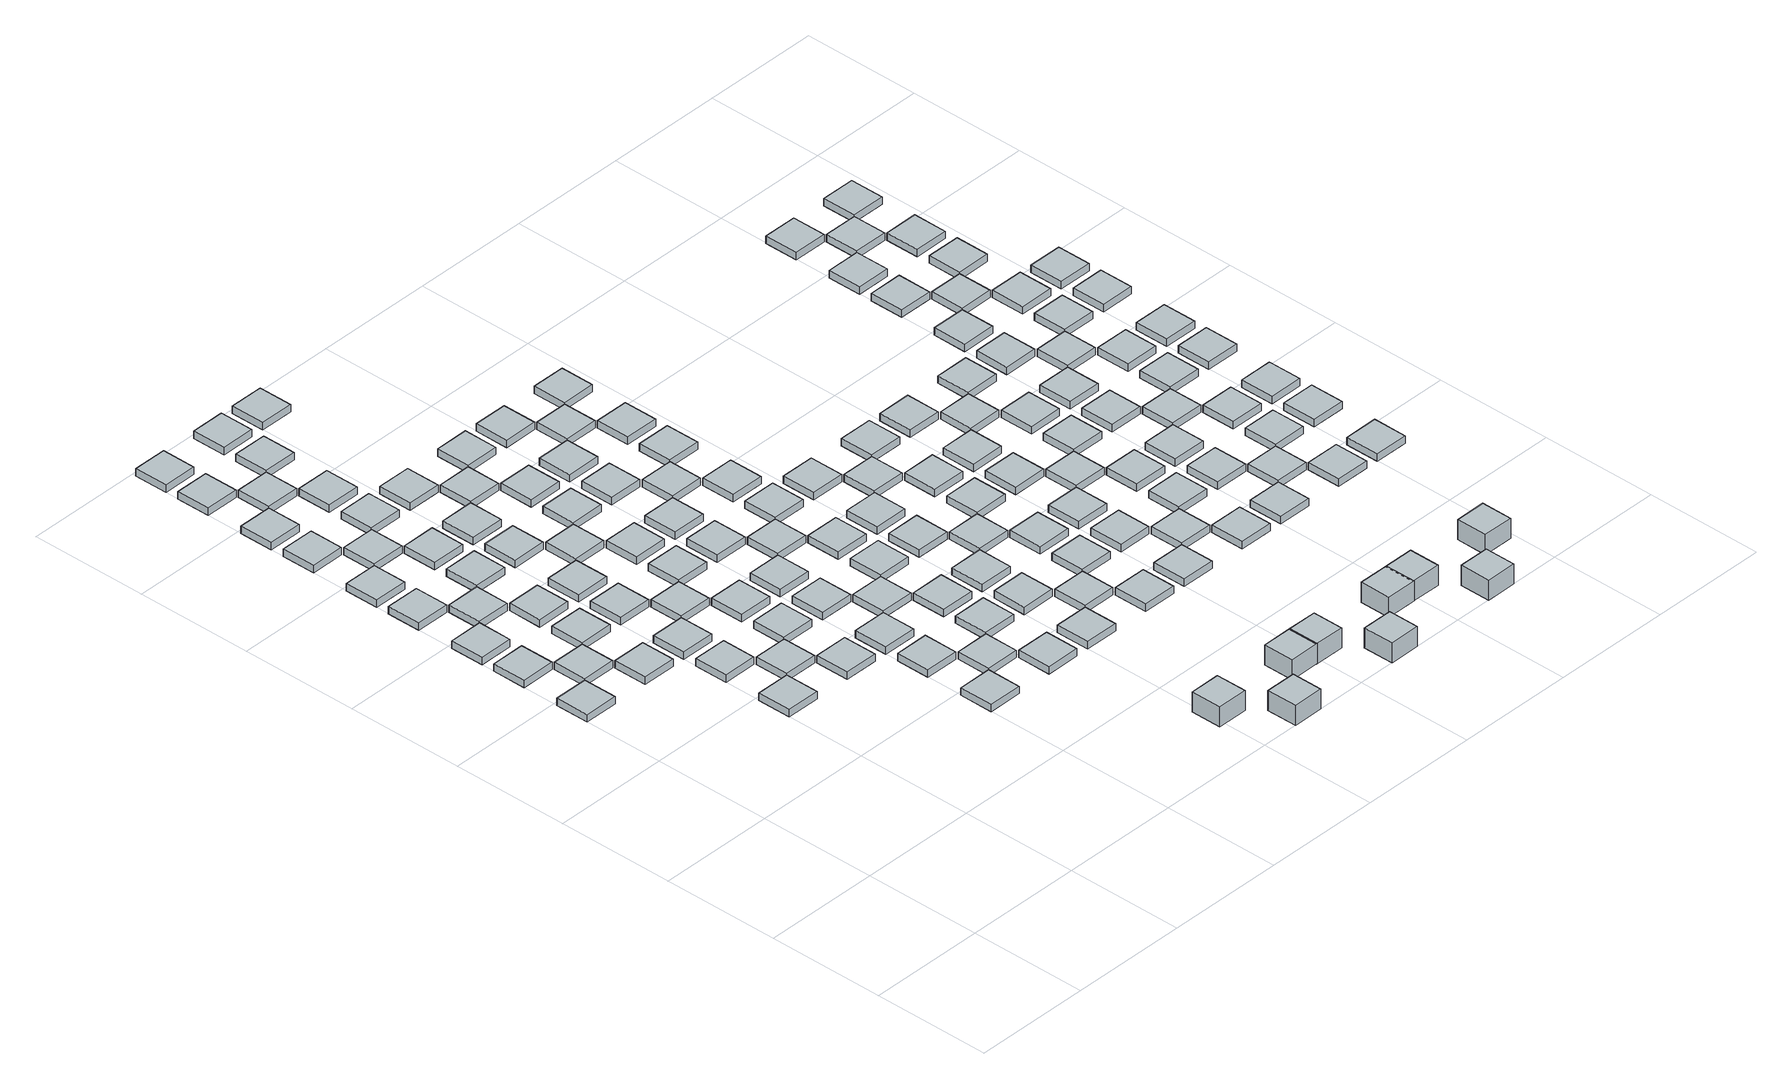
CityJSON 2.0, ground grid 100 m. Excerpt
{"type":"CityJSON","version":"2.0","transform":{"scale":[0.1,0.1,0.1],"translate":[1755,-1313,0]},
"CityObjects":{
"object1":{"type":"GenericCityObject","geometry":[{"type":"Solid","lod":"1","boundaries":[[[[0,1,2,3]],[[4,5,1,0]],[[5,6,2,1]],[[6,7,3,2]],[[7,4,0,3]],[[7,6,5,4]]]]}]},
"object2":{"type":"GenericCityObject","geometry":[{"type":"Solid","lod":"1","boundaries":[[[[8,9,10,11]],[[12,13,9,8]],[[13,14,10,9]],[[14,15,11,10]],[[15,12,8,11]],[[15,14,13,12]]]]}]},
"object3":{"type":"GenericCityObject","geometry":[{"type":"Solid","lod":"1","boundaries":[[[[16,17,18,19]],[[20,21,17,16]],[[21,22,18,17]],[[22,23,19,18]],[[23,20,16,19]],[[23,22,21,20]]]]}]},
"object4":{"type":"GenericCityObject","geometry":[{"type":"Solid","lod":"1","boundaries":[[[[24,25,26,27]],[[28,29,25,24]],[[29,30,26,25]],[[30,31,27,26]],[[31,28,24,27]],[[31,30,29,28]]]]}]},
"object5":{"type":"GenericCityObject","geometry":[{"type":"Solid","lod":"1","boundaries":[[[[32,33,34,35]],[[36,37,33,32]],[[37,38,34,33]],[[38,39,35,34]],[[39,36,32,35]],[[39,38,37,36]]]]}]},
"object6":{"type":"GenericCityObject","geometry":[{"type":"Solid","lod":"1","boundaries":[[[[40,41,42,43]],[[44,45,41,40]],[[45,46,42,41]],[[46,47,43,42]],[[47,44,40,43]],[[47,46,45,44]]]]}]},
"object7":{"type":"GenericCityObject","geometry":[{"type":"Solid","lod":"1","boundaries":[[[[48,49,50,51]],[[52,53,49,48]],[[53,54,50,49]],[[54,55,51,50]],[[55,52,48,51]],[[55,54,53,52]]]]}]},
"object8":{"type":"GenericCityObject","geometry":[{"type":"Solid","lod":"1","boundaries":[[[[56,57,58,59]],[[60,61,57,56]],[[61,62,58,57]],[[62,63,59,58]],[[63,60,56,59]],[[63,62,61,60]]]]}]},
"object9":{"type":"GenericCityObject","geometry":[{"type":"Solid","lod":"1","boundaries":[[[[64,65,66,67]],[[68,69,65,64]],[[69,70,66,65]],[[70,71,67,66]],[[71,68,64,67]],[[71,70,69,68]]]]}]},
"object10":{"type":"GenericCityObject","geometry":[{"type":"Solid","lod":"1","boundaries":[[[[72,73,74,75]],[[76,77,73,72]],[[77,78,74,73]],[[78,79,75,74]],[[79,76,72,75]],[[79,78,77,76]]]]}]},
"object11":{"type":"GenericCityObject","geometry":[{"type":"Solid","lod":"1","boundaries":[[[[80,81,82,83]],[[84,85,81,80]],[[85,86,82,81]],[[86,87,83,82]],[[87,84,80,83]],[[87,86,85,84]]]]}]},
"object12":{"type":"GenericCityObject","geometry":[{"type":"Solid","lod":"1","boundaries":[[[[88,89,90,91]],[[92,93,89,88]],[[93,94,90,89]],[[94,95,91,90]],[[95,92,88,91]],[[95,94,93,92]]]]}]},
"object13":{"type":"GenericCityObject","geometry":[{"type":"Solid","lod":"1","boundaries":[[[[96,97,98,99]],[[100,101,97,96]],[[101,102,98,97]],[[102,103,99,98]],[[103,100,96,99]],[[103,102,101,100]]]]}]},
"object14":{"type":"GenericCityObject","geometry":[{"type":"Solid","lod":"1","boundaries":[[[[104,105,106,107]],[[108,109,105,104]],[[109,110,106,105]],[[110,111,107,106]],[[111,108,104,107]],[[111,110,109,108]]]]}]},
"object15":{"type":"GenericCityObject","geometry":[{"type":"Solid","lod":"1","boundaries":[[[[112,113,114,115]],[[116,117,113,112]],[[117,118,114,113]],[[118,119,115,114]],[[119,116,112,115]],[[119,118,117,116]]]]}]},
"object16":{"type":"GenericCityObject","geometry":[{"type":"Solid","lod":"1","boundaries":[[[[120,121,122,123]],[[124,125,121,120]],[[125,126,122,121]],[[126,127,123,122]],[[127,124,120,123]],[[127,126,125,124]]]]}]},
"object17":{"type":"GenericCityObject","geometry":[{"type":"Solid","lod":"1","boundaries":[[[[128,129,130,131]],[[132,133,129,128]],[[133,134,130,129]],[[134,135,131,130]],[[135,132,128,131]],[[135,134,133,132]]]]}]},
"object18":{"type":"GenericCityObject","geometry":[{"type":"Solid","lod":"1","boundaries":[[[[136,137,138,139]],[[140,141,137,136]],[[141,142,138,137]],[[142,143,139,138]],[[143,140,136,139]],[[143,142,141,140]]]]}]},
"object19":{"type":"GenericCityObject","geometry":[{"type":"Solid","lod":"1","boundaries":[[[[144,145,146,147]],[[148,149,145,144]],[[149,150,146,145]],[[150,151,147,146]],[[151,148,144,147]],[[151,150,149,148]]]]}]},
"object20":{"type":"GenericCityObject","geometry":[{"type":"Solid","lod":"1","boundaries":[[[[152,153,154,155]],[[156,157,153,152]],[[157,158,154,153]],[[158,159,155,154]],[[159,156,152,155]],[[159,158,157,156]]]]}]},
"object21":{"type":"GenericCityObject","geometry":[{"type":"Solid","lod":"1","boundaries":[[[[160,161,162,163]],[[164,165,161,160]],[[165,166,162,161]],[[166,167,163,162]],[[167,164,160,163]],[[167,166,165,164]]]]}]},
"object22":{"type":"GenericCityObject","geometry":[{"type":"Solid","lod":"1","boundaries":[[[[168,169,170,171]],[[172,173,169,168]],[[173,174,170,169]],[[174,175,171,170]],[[175,172,168,171]],[[175,174,173,172]]]]}]},
"object23":{"type":"GenericCityObject","geometry":[{"type":"Solid","lod":"1","boundaries":[[[[176,177,178,179]],[[180,181,177,176]],[[181,182,178,177]],[[182,183,179,178]],[[183,180,176,179]],[[183,182,181,180]]]]}]},
"object24":{"type":"GenericCityObject","geometry":[{"type":"Solid","lod":"1","boundaries":[[[[184,185,186,187]],[[188,189,185,184]],[[189,190,186,185]],[[190,191,187,186]],[[191,188,184,187]],[[191,190,189,188]]]]}]},
"object25":{"type":"GenericCityObject","geometry":[{"type":"Solid","lod":"1","boundaries":[[[[192,193,194,195]],[[196,197,193,192]],[[197,198,194,193]],[[198,199,195,194]],[[199,196,192,195]],[[199,198,197,196]]]]}]},
"object26":{"type":"GenericCityObject","geometry":[{"type":"Solid","lod":"1","boundaries":[[[[200,201,202,203]],[[204,205,201,200]],[[205,206,202,201]],[[206,207,203,202]],[[207,204,200,203]],[[207,206,205,204]]]]}]},
"object27":{"type":"GenericCityObject","geometry":[{"type":"Solid","lod":"1","boundaries":[[[[208,209,210,211]],[[212,213,209,208]],[[213,214,210,209]],[[214,215,211,210]],[[215,212,208,211]],[[215,214,213,212]]]]}]},
"object28":{"type":"GenericCityObject","geometry":[{"type":"Solid","lod":"1","boundaries":[[[[216,217,218,219]],[[220,221,217,216]],[[221,222,218,217]],[[222,223,219,218]],[[223,220,216,219]],[[223,222,221,220]]]]}]},
"object29":{"type":"GenericCityObject","geometry":[{"type":"Solid","lod":"1","boundaries":[[[[224,225,226,227]],[[228,229,225,224]],[[229,230,226,225]],[[230,231,227,226]],[[231,228,224,227]],[[231,230,229,228]]]]}]},
"object30":{"type":"GenericCityObject","geometry":[{"type":"Solid","lod":"1","boundaries":[[[[232,233,234,235]],[[236,237,233,232]],[[237,238,234,233]],[[238,239,235,234]],[[239,236,232,235]],[[239,238,237,236]]]]}]},
"object31":{"type":"GenericCityObject","geometry":[{"type":"Solid","lod":"1","boundaries":[[[[240,241,242,243]],[[244,245,241,240]],[[245,246,242,241]],[[246,247,243,242]],[[247,244,240,243]],[[247,246,245,244]]]]}]},
"object32":{"type":"GenericCityObject","geometry":[{"type":"Solid","lod":"1","boundaries":[[[[248,249,250,251]],[[252,253,249,248]],[[253,254,250,249]],[[254,255,251,250]],[[255,252,248,251]],[[255,254,253,252]]]]}]},
"object33":{"type":"GenericCityObject","geometry":[{"type":"Solid","lod":"1","boundaries":[[[[256,257,258,259]],[[260,261,257,256]],[[261,262,258,257]],[[262,263,259,258]],[[263,260,256,259]],[[263,262,261,260]]]]}]},
"object34":{"type":"GenericCityObject","geometry":[{"type":"Solid","lod":"1","boundaries":[[[[264,265,266,267]],[[268,269,265,264]],[[269,270,266,265]],[[270,271,267,266]],[[271,268,264,267]],[[271,270,269,268]]]]}]},
"object35":{"type":"GenericCityObject","geometry":[{"type":"Solid","lod":"1","boundaries":[[[[272,273,274,275]],[[276,277,273,272]],[[277,278,274,273]],[[278,279,275,274]],[[279,276,272,275]],[[279,278,277,276]]]]}]},
"object36":{"type":"GenericCityObject","geometry":[{"type":"Solid","lod":"1","boundaries":[[[[280,281,282,283]],[[284,285,281,280]],[[285,286,282,281]],[[286,287,283,282]],[[287,284,280,283]],[[287,286,285,284]]]]}]},
"object37":{"type":"GenericCityObject","geometry":[{"type":"Solid","lod":"1","boundaries":[[[[288,289,290,291]],[[292,293,289,288]],[[293,294,290,289]],[[294,295,291,290]],[[295,292,288,291]],[[295,294,293,292]]]]}]},
"object38":{"type":"GenericCityObject","geometry":[{"type":"Solid","lod":"1","boundaries":[[[[296,297,298,299]],[[300,301,297,296]],[[301,302,298,297]],[[302,303,299,298]],[[303,300,296,299]],[[303,302,301,300]]]]}]},
"object39":{"type":"GenericCityObject","geometry":[{"type":"Solid","lod":"1","boundaries":[[[[304,305,306,307]],[[308,309,305,304]],[[309,310,306,305]],[[310,311,307,306]],[[311,308,304,307]],[[311,310,309,308]]]]}]},
"object40":{"type":"GenericCityObject","geometry":[{"type":"Solid","lod":"1","boundaries":[[[[312,313,314,315]],[[316,317,313,312]],[[317,318,314,313]],[[318,319,315,314]],[[319,316,312,315]],[[319,318,317,316]]]]}]},
"object41":{"type":"GenericCityObject","geometry":[{"type":"Solid","lod":"1","boundaries":[[[[320,321,322,323]],[[324,325,321,320]],[[325,326,322,321]],[[326,327,323,322]],[[327,324,320,323]],[[327,326,325,324]]]]}]},
"object42":{"type":"GenericCityObject","geometry":[{"type":"Solid","lod":"1","boundaries":[[[[328,329,330,331]],[[332,333,329,328]],[[333,334,330,329]],[[334,335,331,330]],[[335,332,328,331]],[[335,334,333,332]]]]}]},
"object43":{"type":"GenericCityObject","geometry":[{"type":"Solid","lod":"1","boundaries":[[[[336,337,338,339]],[[340,341,337,336]],[[341,342,338,337]],[[342,343,339,338]],[[343,340,336,339]],[[343,342,341,340]]]]}]},
"object44":{"type":"GenericCityObject","geometry":[{"type":"Solid","lod":"1","boundaries":[[[[344,345,346,347]],[[348,349,345,344]],[[349,350,346,345]],[[350,351,347,346]],[[351,348,344,347]],[[351,350,349,348]]]]}]},
"object45":{"type":"GenericCityObject","geometry":[{"type":"Solid","lod":"1","boundaries":[[[[352,353,354,355]],[[356,357,353,352]],[[357,358,354,353]],[[358,359,355,354]],[[359,356,352,355]],[[359,358,357,356]]]]}]},
"object46":{"type":"GenericCityObject","geometry":[{"type":"Solid","lod":"1","boundaries":[[[[360,361,362,363]],[[364,365,361,360]],[[365,366,362,361]],[[366,367,363,362]],[[367,364,360,363]],[[367,366,365,364]]]]}]},
"object47":{"type":"GenericCityObject","geometry":[{"type":"Solid","lod":"1","boundaries":[[[[368,369,370,371]],[[372,373,369,368]],[[373,374,370,369]],[[374,375,371,370]],[[375,372,368,371]],[[375,374,373,372]]]]}]},
"object48":{"type":"GenericCityObject","geometry":[{"type":"Solid","lod":"1","boundaries":[[[[376,377,378,379]],[[380,381,377,376]],[[381,382,378,377]],[[382,383,379,378]],[[383,380,376,379]],[[383,382,381,380]]]]}]},
"object49":{"type":"GenericCityObject","geometry":[{"type":"Solid","lod":"1","boundaries":[[[[384,385,386,387]],[[388,389,385,384]],[[389,390,386,385]],[[390,391,387,386]],[[391,388,384,387]],[[391,390,389,388]]]]}]},
"object50":{"type":"GenericCityObject","geometry":[{"type":"Solid","lod":"1","boundaries":[[[[392,393,394,395]],[[396,397,393,392]],[[397,398,394,393]],[[398,399,395,394]],[[399,396,392,395]],[[399,398,397,396]]]]}]},
"object51":{"type":"GenericCityObject","geometry":[{"type":"Solid","lod":"1","boundaries":[[[[400,401,402,403]],[[404,405,401,400]],[[405,406,402,401]],[[406,407,403,402]],[[407,404,400,403]],[[407,406,405,404]]]]}]},
"object52":{"type":"GenericCityObject","geometry":[{"type":"Solid","lod":"1","boundaries":[[[[408,409,410,411]],[[412,413,409,408]],[[413,414,410,409]],[[414,415,411,410]],[[415,412,408,411]],[[415,414,413,412]]]]}]},
"object53":{"type":"GenericCityObject","geometry":[{"type":"Solid","lod":"1","boundaries":[[[[416,417,418,419]],[[420,421,417,416]],[[421,422,418,417]],[[422,423,419,418]],[[423,420,416,419]],[[423,422,421,420]]]]}]},
"object54":{"type":"GenericCityObject","geometry":[{"type":"Solid","lod":"1","boundaries":[[[[424,425,426,427]],[[428,429,425,424]],[[429,430,426,425]],[[430,431,427,426]],[[431,428,424,427]],[[431,430,429,428]]]]}]},
"object55":{"type":"GenericCityObject","geometry":[{"type":"Solid","lod":"1","boundaries":[[[[432,433,434,435]],[[436,437,433,432]],[[437,438,434,433]],[[438,439,435,434]],[[439,436,432,435]],[[439,438,437,436]]]]}]},
"object56":{"type":"GenericCityObject","geometry":[{"type":"Solid","lod":"1","boundaries":[[[[440,441,442,443]],[[444,445,441,440]],[[445,446,442,441]],[[446,447,443,442]],[[447,444,440,443]],[[447,446,445,444]]]]}]},
"object57":{"type":"GenericCityObject","geometry":[{"type":"Solid","lod":"1","boundaries":[[[[448,449,450,451]],[[452,453,449,448]],[[453,454,450,449]],[[454,455,451,450]],[[455,452,448,451]],[[455,454,453,452]]]]}]},
"object58":{"type":"GenericCityObject","geometry":[{"type":"Solid","lod":"1","boundaries":[[[[456,457,458,459]],[[460,461,457,456]],[[461,462,458,457]],[[462,463,459,458]],[[463,460,456,459]],[[463,462,461,460]]]]}]},
"object59":{"type":"GenericCityObject","geometry":[{"type":"Solid","lod":"1","boundaries":[[[[464,465,466,467]],[[468,469,465,464]],[[469,470,466,465]],[[470,471,467,466]],[[471,468,464,467]],[[471,470,469,468]]]]}]},
"object60":{"type":"GenericCityObject","geometry":[{"type":"Solid","lod":"1","boundaries":[[[[472,473,474,475]],[[476,477,473,472]],[[477,478,474,473]],[[478,479,475,474]],[[479,476,472,475]],[[479,478,477,476]]]]}]},
"object61":{"type":"GenericCityObject","geometry":[{"type":"Solid","lod":"1","boundaries":[[[[480,481,482,483]],[[484,485,481,480]],[[485,486,482,481]],[[486,487,483,482]],[[487,484,480,483]],[[487,486,485,484]]]]}]},
"object62":{"type":"GenericCityObject","geometry":[{"type":"Solid","lod":"1","boundaries":[[[[488,489,490,491]],[[492,493,489,488]],[[493,494,490,489]],[[494,495,491,490]],[[495,492,488,491]],[[495,494,493,492]]]]}]},
"object63":{"type":"GenericCityObject","geometry":[{"type":"Solid","lod":"1","boundaries":[[[[496,497,498,499]],[[500,501,497,496]],[[501,502,498,497]],[[502,503,499,498]],[[503,500,496,499]],[[503,502,501,500]]]]}]},
"object64":{"type":"GenericCityObject","geometry":[{"type":"Solid","lod":"1","boundaries":[[[[504,505,506,507]],[[508,509,505,504]],[[509,510,506,505]],[[510,511,507,506]],[[511,508,504,507]],[[511,510,509,508]]]]}]},
"object65":{"type":"GenericCityObject","geometry":[{"type":"Solid","lod":"1","boundaries":[[[[512,513,514,515]],[[516,517,513,512]],[[517,518,514,513]],[[518,519,515,514]],[[519,516,512,515]],[[519,518,517,516]]]]}]},
"object66":{"type":"GenericCityObject","geometry":[{"type":"Solid","lod":"1","boundaries":[[[[520,521,522,523]],[[524,525,521,520]],[[525,526,522,521]],[[526,527,523,522]],[[527,524,520,523]],[[527,526,525,524]]]]}]},
"object67":{"type":"GenericCityObject","geometry":[{"type":"Solid","lod":"1","boundaries":[[[[528,529,530,531]],[[532,533,529,528]],[[533,534,530,529]],[[534,535,531,530]],[[535,532,528,531]],[[535,534,533,532]]]]}]},
"object68":{"type":"GenericCityObject","geometry":[{"type":"Solid","lod":"1","boundaries":[[[[536,537,538,539]],[[540,541,537,536]],[[541,542,538,537]],[[542,543,539,538]],[[543,540,536,539]],[[543,542,541,540]]]]}]},
"object69":{"type":"GenericCityObject","geometry":[{"type":"Solid","lod":"1","boundaries":[[[[544,545,546,547]],[[548,549,545,544]],[[549,550,546,545]],[[550,551,547,546]],[[551,548,544,547]],[[551,550,549,548]]]]}]},
"object70":{"type":"GenericCityObject","geometry":[{"type":"Solid","lod":"1","boundaries":[[[[552,553,554,555]],[[556,557,553,552]],[[557,558,554,553]],[[558,559,555,554]],[[559,556,552,555]],[[559,558,557,556]]]]}]},
"object71":{"type":"GenericCityObject","geometry":[{"type":"Solid","lod":"1","boundaries":[[[[560,561,562,563]],[[564,565,561,560]],[[565,566,562,561]],[[566,567,563,562]],[[567,564,560,563]],[[567,566,565,564]]]]}]},
"object72":{"type":"GenericCityObject","geometry":[{"type":"Solid","lod":"1","boundaries":[[[[568,569,570,571]],[[572,573,569,568]],[[573,574,570,569]],[[574,575,571,570]],[[575,572,568,571]],[[575,574,573,572]]]]}]},
"object73":{"type":"GenericCityObject","geometry":[{"type":"Solid","lod":"1","boundaries":[[[[576,577,578,579]],[[580,581,577,576]],[[581,582,578,577]],[[582,583,579,578]],[[583,580,576,579]],[[583,582,581,580]]]]}]},
"object74":{"type":"GenericCityObject","geometry":[{"type":"Solid","lod":"1","boundaries":[[[[584,585,586,587]],[[588,589,585,584]],[[589,590,586,585]],[[590,591,587,586]],[[591,588,584,587]],[[591,590,589,588]]]]}]},
"object75":{"type":"GenericCityObject","geometry":[{"type":"Solid","lod":"1","boundaries":[[[[592,593,594,595]],[[596,597,593,592]],[[597,598,594,593]],[[598,599,595,594]],[[599,596,592,595]],[[599,598,597,596]]]]}]},
"object76":{"type":"GenericCityObject","geometry":[{"type":"Solid","lod":"1","boundaries":[[[[600,601,602,603]],[[604,605,601,600]],[[605,606,602,601]],[[606,607,603,602]],[[607,604,600,603]],[[607,606,605,604]]]]}]},
"object77":{"type":"GenericCityObject","geometry":[{"type":"Solid","lod":"1","boundaries":[[[[608,609,610,611]],[[612,613,609,608]],[[613,614,610,609]],[[614,615,611,610]],[[615,612,608,611]],[[615,614,613,612]]]]}]},
"object78":{"type":"GenericCityObject","geometry":[{"type":"Solid","lod":"1","boundaries":[[[[616,617,618,619]],[[620,621,617,616]],[[621,622,618,617]],[[622,623,619,618]],[[623,620,616,619]],[[623,622,621,620]]]]}]},
"object79":{"type":"GenericCityObject","geometry":[{"type":"Solid","lod":"1","boundaries":[[[[624,625,626,627]],[[628,629,625,624]],[[629,630,626,625]],[[630,631,627,626]],[[631,628,624,627]],[[631,630,629,628]]]]}]},
"object80":{"type":"GenericCityObject","geometry":[{"type":"Solid","lod":"1","boundaries":[[[[632,633,634,635]],[[636,637,633,632]],[[637,638,634,633]],[[638,639,635,634]],[[639,636,632,635]],[[639,638,637,636]]]]}]},
"object81":{"type":"GenericCityObject","geometry":[{"type":"Solid","lod":"1","boundaries":[[[[640,641,642,643]],[[644,645,641,640]],[[645,646,642,641]],[[646,647,643,642]],[[647,644,640,643]],[[647,646,645,644]]]]}]},
"object82":{"type":"GenericCityObject","geometry":[{"type":"Solid","lod":"1","boundaries":[[[[648,649,650,651]],[[652,653,649,648]],[[653,654,650,649]],[[654,655,651,650]],[[655,652,648,651]],[[655,654,653,652]]]]}]},
"object83":{"type":"GenericCityObject","geometry":[{"type":"Solid","lod":"1","boundaries":[[[[656,657,658,659]],[[660,661,657,656]],[[661,662,658,657]],[[662,663,659,658]],[[663,660,656,659]],[[663,662,661,660]]]]}]},
"object84":{"type":"GenericCityObject","geometry":[{"type":"Solid","lod":"1","boundaries":[[[[664,665,666,667]],[[668,669,665,664]],[[669,670,666,665]],[[670,671,667,666]],[[671,668,664,667]],[[671,670,669,668]]]]}]},
"object85":{"type":"GenericCityObject","geometry":[{"type":"Solid","lod":"1","boundaries":[[[[672,673,674,675]],[[676,677,673,672]],[[677,678,674,673]],[[678,679,675,674]],[[679,676,672,675]],[[679,678,677,676]]]]}]},
"object86":{"type":"GenericCityObject","geometry":[{"type":"Solid","lod":"1","boundaries":[[[[680,681,682,683]],[[684,685,681,680]],[[685,686,682,681]],[[686,687,683,682]],[[687,684,680,683]],[[687,686,685,684]]]]}]},
"object87":{"type":"GenericCityObject","geometry":[{"type":"Solid","lod":"1","boundaries":[[[[688,689,690,691]],[[692,693,689,688]],[[693,694,690,689]],[[694,695,691,690]],[[695,692,688,691]],[[695,694,693,692]]]]}]},
"object88":{"type":"GenericCityObject","geometry":[{"type":"Solid","lod":"1","boundaries":[[[[696,697,698,699]],[[700,701,697,696]],[[701,702,698,697]],[[702,703,699,698]],[[703,700,696,699]],[[703,702,701,700]]]]}]},
"object89":{"type":"GenericCityObject","geometry":[{"type":"Solid","lod":"1","boundaries":[[[[704,705,706,707]],[[708,709,705,704]],[[709,710,706,705]],[[710,711,707,706]],[[711,708,704,707]],[[711,710,709,708]]]]}]},
"object90":{"type":"GenericCityObject","geometry":[{"type":"Solid","lod":"1","boundaries":[[[[712,713,714,715]],[[716,717,713,712]],[[717,718,714,713]],[[718,719,715,714]],[[719,716,712,715]],[[719,718,717,716]]]]}]},
"object91":{"type":"GenericCityObject","geometry":[{"type":"Solid","lod":"1","boundaries":[[[[720,721,722,723]],[[724,725,721,720]],[[725,726,722,721]],[[726,727,723,722]],[[727,724,720,723]],[[727,726,725,724]]]]}]},
"object92":{"type":"GenericCityObject","geometry":[{"type":"Solid","lod":"1","boundaries":[[[[728,729,730,731]],[[732,733,729,728]],[[733,734,730,729]],[[734,735,731,730]],[[735,732,728,731]],[[735,734,733,732]]]]}]},
"object93":{"type":"GenericCityObject","geometry":[{"type":"Solid","lod":"1","boundaries":[[[[736,737,738,739]],[[740,741,737,736]],[[741,742,738,737]],[[742,743,739,738]],[[743,740,736,739]],[[743,742,741,740]]]]}]},
"object94":{"type":"GenericCityObject","geometry":[{"type":"Solid","lod":"1","boundaries":[[[[744,745,746,747]],[[748,749,745,744]],[[749,750,746,745]],[[750,751,747,746]],[[751,748,744,747]],[[751,750,749,748]]]]}]},
"object95":{"type":"GenericCityObject","geometry":[{"type":"Solid","lod":"1","boundaries":[[[[752,753,754,755]],[[756,757,753,752]],[[757,758,754,753]],[[758,759,755,754]],[[759,756,752,755]],[[759,758,757,756]]]]}]},
"object96":{"type":"GenericCityObject","geometry":[{"type":"Solid","lod":"1","boundaries":[[[[760,761,762,763]],[[764,765,761,760]],[[765,766,762,761]],[[766,767,763,762]],[[767,764,760,763]],[[767,766,765,764]]]]}]},
"object97":{"type":"GenericCityObject","geometry":[{"type":"Solid","lod":"1","boundaries":[[[[768,769,770,771]],[[772,773,769,768]],[[773,774,770,769]],[[774,775,771,770]],[[775,772,768,771]],[[775,774,773,772]]]]}]},
"object98":{"type":"GenericCityObject","geometry":[{"type":"Solid","lod":"1","boundaries":[[[[776,777,778,779]],[[780,781,777,776]],[[781,782,778,777]],[[782,783,779,778]],[[783,780,776,779]],[[783,782,781,780]]]]}]},
"object99":{"type":"GenericCityObject","geometry":[{"type":"Solid","lod":"1","boundaries":[[[[784,785,786,787]],[[788,789,785,784]],[[789,790,786,785]],[[790,791,787,786]],[[791,788,784,787]],[[791,790,789,788]]]]}]},
"object100":{"type":"GenericCityObject","geometry":[{"type":"Solid","lod":"1","boundaries":[[[[792,793,794,795]],[[796,797,793,792]],[[797,798,794,793]],[[798,799,795,794]],[[799,796,792,795]],[[799,798,797,796]]]]}]},
"object101":{"type":"GenericCityObject","geometry":[{"type":"Solid","lod":"1","boundaries":[[[[800,801,802,803]],[[804,805,801,800]],[[805,806,802,801]],[[806,807,803,802]],[[807,804,800,803]],[[807,806,805,804]]]]}]},
"object102":{"type":"GenericCityObject","geometry":[{"type":"Solid","lod":"1","boundaries":[[[[808,809,810,811]],[[812,813,809,808]],[[813,814,810,809]],[[814,815,811,810]],[[815,812,808,811]],[[815,814,813,812]]]]}]},
"object103":{"type":"GenericCityObject","geometry":[{"type":"Solid","lod":"1","boundaries":[[[[816,817,818,819]],[[820,821,817,816]],[[821,822,818,817]],[[822,823,819,818]],[[823,820,816,819]],[[823,822,821,820]]]]}]},
"object104":{"type":"GenericCityObject","geometry":[{"type":"Solid","lod":"1","boundaries":[[[[824,825,826,827]],[[828,829,825,824]],[[829,830,826,825]],[[830,831,827,826]],[[831,828,824,827]],[[831,830,829,828]]]]}]},
"object105":{"type":"GenericCityObject","geometry":[{"type":"Solid","lod":"1","boundaries":[[[[832,833,834,835]],[[836,837,833,832]],[[837,838,834,833]],[[838,839,835,834]],[[839,836,832,835]],[[839,838,837,836]]]]}]},
"object106":{"type":"GenericCityObject","geometry":[{"type":"Solid","lod":"1","boundaries":[[[[840,841,842,843]],[[844,845,841,840]],[[845,846,842,841]],[[846,847,843,842]],[[847,844,840,843]],[[847,846,845,844]]]]}]},
"object107":{"type":"GenericCityObject","geometry":[{"type":"Solid","lod":"1","boundaries":[[[[848,849,850,851]],[[852,853,849,848]],[[853,854,850,849]],[[854,855,851,850]],[[855,852,848,851]],[[855,854,853,852]]]]}]},
"object108":{"type":"GenericCityObject","geometry":[{"type":"Solid","lod":"1","boundaries":[[[[856,857,858,859]],[[860,861,857,856]],[[861,862,858,857]],[[862,863,859,858]],[[863,860,856,859]],[[863,862,861,860]]]]}]},
"object109":{"type":"GenericCityObject","geometry":[{"type":"Solid","lod":"1","boundaries":[[[[864,865,866,867]],[[868,869,865,864]],[[869,870,866,865]],[[870,871,867,866]],[[871,868,864,867]],[[871,870,869,868]]]]}]},
"object110":{"type":"GenericCityObject","geometry":[{"type":"Solid","lod":"1","boundaries":[[[[872,873,874,875]],[[876,877,873,872]],[[877,878,874,873]],[[878,879,875,874]],[[879,876,872,875]],[[879,878,877,876]]]]}]},
"object111":{"type":"GenericCityObject","geometry":[{"type":"Solid","lod":"1","boundaries":[[[[880,881,882,883]],[[884,885,881,880]],[[885,886,882,881]],[[886,887,883,882]],[[887,884,880,883]],[[887,886,885,884]]]]}]},
"object112":{"type":"GenericCityObject","geometry":[{"type":"Solid","lod":"1","boundaries":[[[[888,889,890,891]],[[892,893,889,888]],[[893,894,890,889]],[[894,895,891,890]],[[895,892,888,891]],[[895,894,893,892]]]]}]},
"object113":{"type":"GenericCityObject","geometry":[{"type":"Solid","lod":"1","boundaries":[[[[896,897,898,899]],[[900,901,897,896]],[[901,902,898,897]],[[902,903,899,898]],[[903,900,896,899]],[[903,902,901,900]]]]}]},
"object114":{"type":"GenericCityObject","geometry":[{"type":"Solid","lod":"1","boundaries":[[[[904,905,906,907]],[[908,909,905,904]],[[909,910,906,905]],[[910,911,907,906]],[[911,908,904,907]],[[911,910,909,908]]]]}]},
"object115":{"type":"GenericCityObject","geometry":[{"type":"Solid","lod":"1","boundaries":[[[[912,913,914,915]],[[916,917,913,912]],[[917,918,914,913]],[[918,919,915,914]],[[919,916,912,915]],[[919,918,917,916]]]]}]},
"object116":{"type":"GenericCityObject","geometry":[{"type":"Solid","lod":"1","boundaries":[[[[920,921,922,923]],[[924,925,921,920]],[[925,926,922,921]],[[926,927,923,922]],[[927,924,920,923]],[[927,926,925,924]]]]}]},
"object117":{"type":"GenericCityObject","geometry":[{"type":"Solid","lod":"1","boundaries":[[[[928,929,930,931]],[[932,933,929,928]],[[933,934,930,929]],[[934,935,931,930]],[[935,932,928,931]],[[935,934,933,932]]]]}]},
"object118":{"type":"GenericCityObject","geometry":[{"type":"Solid","lod":"1","boundaries":[[[[936,937,938,939]],[[940,941,937,936]],[[941,942,938,937]],[[942,943,939,938]],[[943,940,936,939]],[[943,942,941,940]]]]}]},
"object119":{"type":"GenericCityObject","geometry":[{"type":"Solid","lod":"1","boundaries":[[[[944,945,946,947]],[[948,949,945,944]],[[949,950,946,945]],[[950,951,947,946]],[[951,948,944,947]],[[951,950,949,948]]]]}]},
"object120":{"type":"GenericCityObject","geometry":[{"type":"Solid","lod":"1","boundaries":[[[[952,953,954,955]],[[956,957,953,952]],[[957,958,954,953]],[[958,959,955,954]],[[959,956,952,955]],[[959,958,957,956]]]]}]},
"object121":{"type":"GenericCityObject","geometry":[{"type":"Solid","lod":"1","boundaries":[[[[960,961,962,963]],[[964,965,961,960]],[[965,966,962,961]],[[966,967,963,962]],[[967,964,960,963]],[[967,966,965,964]]]]}]},
"object122":{"type":"GenericCityObject","geometry":[{"type":"Solid","lod":"1","boundaries":[[[[968,969,970,971]],[[972,973,969,968]],[[973,974,970,969]],[[974,975,971,970]],[[975,972,968,971]],[[975,974,973,972]]]]}]},
"object123":{"type":"GenericCityObject","geometry":[{"type":"Solid","lod":"1","boundaries":[[[[976,977,978,979]],[[980,981,977,976]],[[981,982,978,977]],[[982,983,979,978]],[[983,980,976,979]],[[983,982,981,980]]]]}]},
"object124":{"type":"GenericCityObject","geometry":[{"type":"Solid","lod":"1","boundaries":[[[[984,985,986,987]],[[988,989,985,984]],[[989,990,986,985]],[[990,991,987,986]],[[991,988,984,987]],[[991,990,989,988]]]]}]},
"object125":{"type":"GenericCityObject","geometry":[{"type":"Solid","lod":"1","boundaries":[[[[992,993,994,995]],[[996,997,993,992]],[[997,998,994,993]],[[998,999,995,994]],[[999,996,992,995]],[[999,998,997,996]]]]}]},
"object126":{"type":"GenericCityObject","geometry":[{"type":"Solid","lod":"1","boundaries":[[[[1000,1001,1002,1003]],[[1004,1005,1001,1000]],[[1005,1006,1002,1001]],[[1006,1007,1003,1002]],[[1007,1004,1000,1003]],[[1007,1006,1005,1004]]]]}]},
"object127":{"type":"GenericCityObject","geometry":[{"type":"Solid","lod":"1","boundaries":[[[[1008,1009,1010,1011]],[[1012,1013,1009,1008]],[[1013,1014,1010,1009]],[[1014,1015,1011,1010]],[[1015,1012,1008,1011]],[[1015,1014,1013,1012]]]]}]},
"object128":{"type":"GenericCityObject","geometry":[{"type":"Solid","lod":"1","boundaries":[[[[1016,1017,1018,1019]],[[1020,1021,1017,1016]],[[1021,1022,1018,1017]],[[1022,1023,1019,1018]],[[1023,1020,1016,1019]],[[1023,1022,1021,1020]]]]}]},
"object129":{"type":"GenericCityObject","geometry":[{"type":"Solid","lod":"1","boundaries":[[[[1024,1025,1026,1027]],[[1028,1029,1025,1024]],[[1029,1030,1026,1025]],[[1030,1031,1027,1026]],[[1031,1028,1024,1027]],[[1031,1030,1029,1028]]]]}]},
"object130":{"type":"GenericCityObject","geometry":[{"type":"Solid","lod":"1","boundaries":[[[[1032,1033,1034,1035]],[[1036,1037,1033,1032]],[[1037,1038,1034,1033]],[[1038,1039,1035,1034]],[[1039,1036,1032,1035]],[[1039,1038,1037,1036]]]]}]},
"object131":{"type":"GenericCityObject","geometry":[{"type":"Solid","lod":"1","boundaries":[[[[1040,1041,1042,1043]],[[1044,1045,1041,1040]],[[1045,1046,1042,1041]],[[1046,1047,1043,1042]],[[1047,1044,1040,1043]],[[1047,1046,1045,1044]]]]}]},
"object132":{"type":"GenericCityObject","geometry":[{"type":"Solid","lod":"1","boundaries":[[[[1048,1049,1050,1051]],[[1052,1053,1049,1048]],[[1053,1054,1050,1049]],[[1054,1055,1051,1050]],[[1055,1052,1048,1051]],[[1055,1054,1053,1052]]]]}]},
"object133":{"type":"GenericCityObject","geometry":[{"type":"Solid","lod":"1","boundaries":[[[[1056,1057,1058,1059]],[[1060,1061,1057,1056]],[[1061,1062,1058,1057]],[[1062,1063,1059,1058]],[[1063,1060,1056,1059]],[[1063,1062,1061,1060]]]]}]},
"object134":{"type":"GenericCityObject","geometry":[{"type":"Solid","lod":"1","boundaries":[[[[1064,1065,1066,1067]],[[1068,1069,1065,1064]],[[1069,1070,1066,1065]],[[1070,1071,1067,1066]],[[1071,1068,1064,1067]],[[1071,1070,1069,1068]]]]}]},
"object135":{"type":"GenericCityObject","geometry":[{"type":"Solid","lod":"1","boundaries":[[[[1072,1073,1074,1075]],[[1076,1077,1073,1072]],[[1077,1078,1074,1073]],[[1078,1079,1075,1074]],[[1079,1076,1072,1075]],[[1079,1078,1077,1076]]]]}]},
"object136":{"type":"GenericCityObject","geometry":[{"type":"Solid","lod":"1","boundaries":[[[[1080,1081,1082,1083]],[[1084,1085,1081,1080]],[[1085,1086,1082,1081]],[[1086,1087,1083,1082]],[[1087,1084,1080,1083]],[[1087,1086,1085,1084]]]]}]},
"object137":{"type":"GenericCityObject","geometry":[{"type":"Solid","lod":"1","boundaries":[[[[1088,1089,1090,1091]],[[1092,1093,1089,1088]],[[1093,1094,1090,1089]],[[1094,1095,1091,1090]],[[1095,1092,1088,1091]],[[1095,1094,1093,1092]]]]}]},
"object138":{"type":"GenericCityObject","geometry":[{"type":"Solid","lod":"1","boundaries":[[[[1096,1097,1098,1099]],[[1100,1101,1097,1096]],[[1101,1102,1098,1097]],[[1102,1103,1099,1098]],[[1103,1100,1096,1099]],[[1103,1102,1101,1100]]]]}]},
"object139":{"type":"GenericCityObject","geometry":[{"type":"Solid","lod":"1","boundaries":[[[[1104,1105,1106,1107]],[[1108,1109,1105,1104]],[[1109,1110,1106,1105]],[[1110,1111,1107,1106]],[[1111,1108,1104,1107]],[[1111,1110,1109,1108]]]]}]}
},
"vertices":[
[0,3680,0],[289,3680,0],[289,3969,0],[0,3969,0],[0,3680,65],[289,3680,65],[289,3969,65],[0,3969,65],
[0,4280,0],[289,4280,0],[289,4569,0],[0,4569,0],[0,4280,65],[289,4280,65],[289,4569,65],[0,4569,65],
[0,4680,0],[289,4680,0],[289,4969,0],[0,4969,0],[0,4680,65],[289,4680,65],[289,4969,65],[0,4969,65],
[300,3980,0],[589,3980,0],[589,4269,0],[300,4269,0],[300,3980,65],[589,3980,65],[589,4269,65],[300,4269,65],
[0,5280,0],[289,5280,0],[289,5569,0],[0,5569,0],[0,5280,65],[289,5280,65],[289,5569,65],[0,5569,65],
[600,3680,0],[889,3680,0],[889,3969,0],[600,3969,0],[600,3680,65],[889,3680,65],[889,3969,65],[600,3969,65],
[0,5680,0],[289,5680,0],[289,5969,0],[0,5969,0],[0,5680,65],[289,5680,65],[289,5969,65],[0,5969,65],
[300,4980,0],[589,4980,0],[589,5269,0],[300,5269,0],[300,4980,65],[589,4980,65],[589,5269,65],[300,5269,65],
[1000,2680,0],[1289,2680,0],[1289,2969,0],[1000,2969,0],[1000,2680,65],[1289,2680,65],[1289,2969,65],[1000,2969,65],
[600,4280,0],[889,4280,0],[889,4569,0],[600,4569,0],[600,4280,65],[889,4280,65],[889,4569,65],[600,4569,65],
[0,6280,0],[289,6280,0],[289,6569,0],[0,6569,0],[0,6280,65],[289,6280,65],[289,6569,65],[0,6569,65],
[1000,3280,0],[1289,3280,0],[1289,3569,0],[1000,3569,0],[1000,3280,65],[1289,3280,65],[1289,3569,65],[1000,3569,65],
[600,4680,0],[889,4680,0],[889,4969,0],[600,4969,0],[600,4680,65],[889,4680,65],[889,4969,65],[600,4969,65],
[0,6680,0],[289,6680,0],[289,6969,0],[0,6969,0],[0,6680,65],[289,6680,65],[289,6969,65],[0,6969,65],
[300,5980,0],[589,5980,0],[589,6269,0],[300,6269,0],[300,5980,65],[589,5980,65],[589,6269,65],[300,6269,65],
[1000,3680,0],[1289,3680,0],[1289,3969,0],[1000,3969,0],[1000,3680,65],[1289,3680,65],[1289,3969,65],[1000,3969,65],
[600,5280,0],[889,5280,0],[889,5569,0],[600,5569,0],[600,5280,65],[889,5280,65],[889,5569,65],[600,5569,65],
[0,7280,0],[289,7280,0],[289,7569,0],[0,7569,0],[0,7280,65],[289,7280,65],[289,7569,65],[0,7569,65],
[1300,2980,0],[1589,2980,0],[1589,3269,0],[1300,3269,0],[1300,2980,65],[1589,2980,65],[1589,3269,65],[1300,3269,65],
[1000,4280,0],[1289,4280,0],[1289,4569,0],[1000,4569,0],[1000,4280,65],[1289,4280,65],[1289,4569,65],[1000,4569,65],
[600,5680,0],[889,5680,0],[889,5969,0],[600,5969,0],[600,5680,65],[889,5680,65],[889,5969,65],[600,5969,65],
[0,7680,0],[289,7680,0],[289,7969,0],[0,7969,0],[0,7680,65],[289,7680,65],[289,7969,65],[0,7969,65],
[300,6980,0],[589,6980,0],[589,7269,0],[300,7269,0],[300,6980,65],[589,6980,65],[589,7269,65],[300,7269,65],
[1600,2680,0],[1889,2680,0],[1889,2969,0],[1600,2969,0],[1600,2680,65],[1889,2680,65],[1889,2969,65],[1600,2969,65],
[1000,4680,0],[1289,4680,0],[1289,4969,0],[1000,4969,0],[1000,4680,65],[1289,4680,65],[1289,4969,65],[1000,4969,65],
[600,6280,0],[889,6280,0],[889,6569,0],[600,6569,0],[600,6280,65],[889,6280,65],[889,6569,65],[600,6569,65],
[1300,3980,0],[1589,3980,0],[1589,4269,0],[1300,4269,0],[1300,3980,65],[1589,3980,65],[1589,4269,65],[1300,4269,65],
[2000,1680,0],[2289,1680,0],[2289,1969,0],[2000,1969,0],[2000,1680,65],[2289,1680,65],[2289,1969,65],[2000,1969,65],
[1600,3280,0],[1889,3280,0],[1889,3569,0],[1600,3569,0],[1600,3280,65],[1889,3280,65],[1889,3569,65],[1600,3569,65],
[1000,5280,0],[1289,5280,0],[1289,5569,0],[1000,5569,0],[1000,5280,65],[1289,5280,65],[1289,5569,65],[1000,5569,65],
[600,6680,0],[889,6680,0],[889,6969,0],[600,6969,0],[600,6680,65],[889,6680,65],[889,6969,65],[600,6969,65],
[2000,2280,0],[2289,2280,0],[2289,2569,0],[2000,2569,0],[2000,2280,65],[2289,2280,65],[2289,2569,65],[2000,2569,65],
[1600,3680,0],[1889,3680,0],[1889,3969,0],[1600,3969,0],[1600,3680,65],[1889,3680,65],[1889,3969,65],[1600,3969,65],
[1000,5680,0],[1289,5680,0],[1289,5969,0],[1000,5969,0],[1000,5680,65],[1289,5680,65],[1289,5969,65],[1000,5969,65],
[600,7280,0],[889,7280,0],[889,7569,0],[600,7569,0],[600,7280,65],[889,7280,65],[889,7569,65],[600,7569,65],
[1300,4980,0],[1589,4980,0],[1589,5269,0],[1300,5269,0],[1300,4980,65],[1589,4980,65],[1589,5269,65],[1300,5269,65],
[2000,2680,0],[2289,2680,0],[2289,2969,0],[2000,2969,0],[2000,2680,65],[2289,2680,65],[2289,2969,65],[2000,2969,65],
[1600,4280,0],[1889,4280,0],[1889,4569,0],[1600,4569,0],[1600,4280,65],[1889,4280,65],[1889,4569,65],[1600,4569,65],
[1000,6280,0],[1289,6280,0],[1289,6569,0],[1000,6569,0],[1000,6280,65],[1289,6280,65],[1289,6569,65],[1000,6569,65],
[2300,1980,0],[2589,1980,0],[2589,2269,0],[2300,2269,0],[2300,1980,65],[2589,1980,65],[2589,2269,65],[2300,2269,65],
[600,7680,0],[889,7680,0],[889,7969,0],[600,7969,0],[600,7680,65],[889,7680,65],[889,7969,65],[600,7969,65],
[2000,3280,0],[2289,3280,0],[2289,3569,0],[2000,3569,0],[2000,3280,65],[2289,3280,65],[2289,3569,65],[2000,3569,65],
[1600,4680,0],[1889,4680,0],[1889,4969,0],[1600,4969,0],[1600,4680,65],[1889,4680,65],[1889,4969,65],[1600,4969,65],
[2950,380,0],[3212,380,0],[3212,642,0],[2950,642,0],[2950,380,175],[3212,380,175],[3212,642,175],[2950,642,175],
[1300,5980,0],[1589,5980,0],[1589,6269,0],[1300,6269,0],[1300,5980,65],[1589,5980,65],[1589,6269,65],[1300,6269,65],
[2600,1680,0],[2889,1680,0],[2889,1969,0],[2600,1969,0],[2600,1680,65],[2889,1680,65],[2889,1969,65],[2600,1969,65],
[2000,3680,0],[2289,3680,0],[2289,3969,0],[2000,3969,0],[2000,3680,65],[2289,3680,65],[2289,3969,65],[2000,3969,65],
[1600,5280,0],[1889,5280,0],[1889,5569,0],[1600,5569,0],[1600,5280,65],[1889,5280,65],[1889,5569,65],[1600,5569,65],
[2300,2980,0],[2589,2980,0],[2589,3269,0],[2300,3269,0],[2300,2980,65],[2589,2980,65],[2589,3269,65],[2300,3269,65],
[2600,2280,0],[2889,2280,0],[2889,2569,0],[2600,2569,0],[2600,2280,65],[2889,2280,65],[2889,2569,65],[2600,2569,65],
[2000,4280,0],[2289,4280,0],[2289,4569,0],[2000,4569,0],[2000,4280,65],[2289,4280,65],[2289,4569,65],[2000,4569,65],
[3320,0,0],[3582,0,0],[3582,262,0],[3320,262,0],[3320,0,175],[3582,0,175],[3582,262,175],[3320,262,175],
[1600,5680,0],[1889,5680,0],[1889,5969,0],[1600,5969,0],[1600,5680,65],[1889,5680,65],[1889,5969,65],[1600,5969,65],
[1000,7680,0],[1289,7680,0],[1289,7969,0],[1000,7969,0],[1000,7680,65],[1289,7680,65],[1289,7969,65],[1000,7969,65],
[2600,2680,0],[2889,2680,0],[2889,2969,0],[2600,2969,0],[2600,2680,65],[2889,2680,65],[2889,2969,65],[2600,2969,65],
[2000,4680,0],[2289,4680,0],[2289,4969,0],[2000,4969,0],[2000,4680,65],[2289,4680,65],[2289,4969,65],[2000,4969,65],
[1600,6280,0],[1889,6280,0],[1889,6569,0],[1600,6569,0],[1600,6280,65],[1889,6280,65],[1889,6569,65],[1600,6569,65],
[2300,3980,0],[2589,3980,0],[2589,4269,0],[2300,4269,0],[2300,3980,65],[2589,3980,65],[2589,4269,65],[2300,4269,65],
[3000,1680,0],[3289,1680,0],[3289,1969,0],[3000,1969,0],[3000,1680,65],[3289,1680,65],[3289,1969,65],[3000,1969,65],
[2600,3280,0],[2889,3280,0],[2889,3569,0],[2600,3569,0],[2600,3280,65],[2889,3280,65],[2889,3569,65],[2600,3569,65],
[2000,5280,0],[2289,5280,0],[2289,5569,0],[2000,5569,0],[2000,5280,65],[2289,5280,65],[2289,5569,65],[2000,5569,65],
[3000,2280,0],[3289,2280,0],[3289,2569,0],[3000,2569,0],[3000,2280,65],[3289,2280,65],[3289,2569,65],[3000,2569,65],
[2600,3680,0],[2889,3680,0],[2889,3969,0],[2600,3969,0],[2600,3680,65],[2889,3680,65],[2889,3969,65],[2600,3969,65],
[2000,5680,0],[2289,5680,0],[2289,5969,0],[2000,5969,0],[2000,5680,65],[2289,5680,65],[2289,5969,65],[2000,5969,65],
[2300,4980,0],[2589,4980,0],[2589,5269,0],[2300,5269,0],[2300,4980,65],[2589,4980,65],[2589,5269,65],[2300,5269,65],
[3700,380,0],[3962,380,0],[3962,642,0],[3700,642,0],[3700,380,175],[3962,380,175],[3962,642,175],[3700,642,175],
[3000,2680,0],[3289,2680,0],[3289,2969,0],[3000,2969,0],[3000,2680,65],[3289,2680,65],[3289,2969,65],[3000,2969,65],
[2600,4280,0],[2889,4280,0],[2889,4569,0],[2600,4569,0],[2600,4280,65],[2889,4280,65],[2889,4569,65],[2600,4569,65],
[2000,6280,0],[2289,6280,0],[2289,6569,0],[2000,6569,0],[2000,6280,65],[2289,6280,65],[2289,6569,65],[2000,6569,65],
[3300,1980,0],[3589,1980,0],[3589,2269,0],[3300,2269,0],[3300,1980,65],[3589,1980,65],[3589,2269,65],[3300,2269,65],
[3000,3280,0],[3289,3280,0],[3289,3569,0],[3000,3569,0],[3000,3280,65],[3289,3280,65],[3289,3569,65],[3000,3569,65],
[2600,4680,0],[2889,4680,0],[2889,4969,0],[2600,4969,0],[2600,4680,65],[2889,4680,65],[2889,4969,65],[2600,4969,65],
[3950,380,0],[4212,380,0],[4212,642,0],[3950,642,0],[3950,380,175],[4212,380,175],[4212,642,175],[3950,642,175],
[2300,5980,0],[2589,5980,0],[2589,6269,0],[2300,6269,0],[2300,5980,65],[2589,5980,65],[2589,6269,65],[2300,6269,65],
[3600,1680,0],[3889,1680,0],[3889,1969,0],[3600,1969,0],[3600,1680,65],[3889,1680,65],[3889,1969,65],[3600,1969,65],
[3000,3680,0],[3289,3680,0],[3289,3969,0],[3000,3969,0],[3000,3680,65],[3289,3680,65],[3289,3969,65],[3000,3969,65],
[2600,5280,0],[2889,5280,0],[2889,5569,0],[2600,5569,0],[2600,5280,65],[2889,5280,65],[2889,5569,65],[2600,5569,65],
[3300,2980,0],[3589,2980,0],[3589,3269,0],[3300,3269,0],[3300,2980,65],[3589,2980,65],[3589,3269,65],[3300,3269,65],
[3600,2280,0],[3889,2280,0],[3889,2569,0],[3600,2569,0],[3600,2280,65],[3889,2280,65],[3889,2569,65],[3600,2569,65],
[3000,4280,0],[3289,4280,0],[3289,4569,0],[3000,4569,0],[3000,4280,65],[3289,4280,65],[3289,4569,65],[3000,4569,65],
[4320,0,0],[4582,0,0],[4582,262,0],[4320,262,0],[4320,0,175],[4582,0,175],[4582,262,175],[4320,262,175],
[2600,5680,0],[2889,5680,0],[2889,5969,0],[2600,5969,0],[2600,5680,65],[2889,5680,65],[2889,5969,65],[2600,5969,65],
[3600,2680,0],[3889,2680,0],[3889,2969,0],[3600,2969,0],[3600,2680,65],[3889,2680,65],[3889,2969,65],[3600,2969,65],
[2600,6280,0],[2889,6280,0],[2889,6569,0],[2600,6569,0],[2600,6280,65],[2889,6280,65],[2889,6569,65],[2600,6569,65],
[3300,3980,0],[3589,3980,0],[3589,4269,0],[3300,4269,0],[3300,3980,65],[3589,3980,65],[3589,4269,65],[3300,4269,65],
[4000,1680,0],[4289,1680,0],[4289,1969,0],[4000,1969,0],[4000,1680,65],[4289,1680,65],[4289,1969,65],[4000,1969,65],
[3600,3280,0],[3889,3280,0],[3889,3569,0],[3600,3569,0],[3600,3280,65],[3889,3280,65],[3889,3569,65],[3600,3569,65],
[4000,2280,0],[4289,2280,0],[4289,2569,0],[4000,2569,0],[4000,2280,65],[4289,2280,65],[4289,2569,65],[4000,2569,65],
[3600,3680,0],[3889,3680,0],[3889,3969,0],[3600,3969,0],[3600,3680,65],[3889,3680,65],[3889,3969,65],[3600,3969,65],
[4700,380,0],[4962,380,0],[4962,642,0],[4700,642,0],[4700,380,175],[4962,380,175],[4962,642,175],[4700,642,175],
[4000,2680,0],[4289,2680,0],[4289,2969,0],[4000,2969,0],[4000,2680,65],[4289,2680,65],[4289,2969,65],[4000,2969,65],
[3600,4280,0],[3889,4280,0],[3889,4569,0],[3600,4569,0],[3600,4280,65],[3889,4280,65],[3889,4569,65],[3600,4569,65],
[4300,1980,0],[4589,1980,0],[4589,2269,0],[4300,2269,0],[4300,1980,65],[4589,1980,65],[4589,2269,65],[4300,2269,65],
[4000,3280,0],[4289,3280,0],[4289,3569,0],[4000,3569,0],[4000,3280,65],[4289,3280,65],[4289,3569,65],[4000,3569,65],
[4950,380,0],[5212,380,0],[5212,642,0],[4950,642,0],[4950,380,175],[5212,380,175],[5212,642,175],[4950,642,175],
[4600,1680,0],[4889,1680,0],[4889,1969,0],[4600,1969,0],[4600,1680,65],[4889,1680,65],[4889,1969,65],[4600,1969,65],
[4000,3680,0],[4289,3680,0],[4289,3969,0],[4000,3969,0],[4000,3680,65],[4289,3680,65],[4289,3969,65],[4000,3969,65],
[4300,2980,0],[4589,2980,0],[4589,3269,0],[4300,3269,0],[4300,2980,65],[4589,2980,65],[4589,3269,65],[4300,3269,65],
[4600,2280,0],[4889,2280,0],[4889,2569,0],[4600,2569,0],[4600,2280,65],[4889,2280,65],[4889,2569,65],[4600,2569,65],
[4000,4280,0],[4289,4280,0],[4289,4569,0],[4000,4569,0],[4000,4280,65],[4289,4280,65],[4289,4569,65],[4000,4569,65],
[5320,0,0],[5582,0,0],[5582,262,0],[5320,262,0],[5320,0,175],[5582,0,175],[5582,262,175],[5320,262,175],
[4600,2680,0],[4889,2680,0],[4889,2969,0],[4600,2969,0],[4600,2680,65],[4889,2680,65],[4889,2969,65],[4600,2969,65],
[4300,3980,0],[4589,3980,0],[4589,4269,0],[4300,4269,0],[4300,3980,65],[4589,3980,65],[4589,4269,65],[4300,4269,65],
[5000,1680,0],[5289,1680,0],[5289,1969,0],[5000,1969,0],[5000,1680,65],[5289,1680,65],[5289,1969,65],[5000,1969,65],
[4600,3280,0],[4889,3280,0],[4889,3569,0],[4600,3569,0],[4600,3280,65],[4889,3280,65],[4889,3569,65],[4600,3569,65],
[5000,2280,0],[5289,2280,0],[5289,2569,0],[5000,2569,0],[5000,2280,65],[5289,2280,65],[5289,2569,65],[5000,2569,65],
[4600,3680,0],[4889,3680,0],[4889,3969,0],[4600,3969,0],[4600,3680,65],[4889,3680,65],[4889,3969,65],[4600,3969,65],
[5700,380,0],[5962,380,0],[5962,642,0],[5700,642,0],[5700,380,175],[5962,380,175],[5962,642,175],[5700,642,175],
[5000,2680,0],[5289,2680,0],[5289,2969,0],[5000,2969,0],[5000,2680,65],[5289,2680,65],[5289,2969,65],[5000,2969,65],
[4600,4280,0],[4889,4280,0],[4889,4569,0],[4600,4569,0],[4600,4280,65],[4889,4280,65],[4889,4569,65],[4600,4569,65],
[5300,1980,0],[5589,1980,0],[5589,2269,0],[5300,2269,0],[5300,1980,65],[5589,1980,65],[5589,2269,65],[5300,2269,65],
[5000,3280,0],[5289,3280,0],[5289,3569,0],[5000,3569,0],[5000,3280,65],[5289,3280,65],[5289,3569,65],[5000,3569,65],
[5600,1680,0],[5889,1680,0],[5889,1969,0],[5600,1969,0],[5600,1680,65],[5889,1680,65],[5889,1969,65],[5600,1969,65],
[5000,3680,0],[5289,3680,0],[5289,3969,0],[5000,3969,0],[5000,3680,65],[5289,3680,65],[5289,3969,65],[5000,3969,65],
[5300,2980,0],[5589,2980,0],[5589,3269,0],[5300,3269,0],[5300,2980,65],[5589,2980,65],[5589,3269,65],[5300,3269,65],
[5600,2280,0],[5889,2280,0],[5889,2569,0],[5600,2569,0],[5600,2280,65],[5889,2280,65],[5889,2569,65],[5600,2569,65],
[5000,4280,0],[5289,4280,0],[5289,4569,0],[5000,4569,0],[5000,4280,65],[5289,4280,65],[5289,4569,65],[5000,4569,65],
[5600,2680,0],[5889,2680,0],[5889,2969,0],[5600,2969,0],[5600,2680,65],[5889,2680,65],[5889,2969,65],[5600,2969,65],
[5000,4680,0],[5289,4680,0],[5289,4969,0],[5000,4969,0],[5000,4680,65],[5289,4680,65],[5289,4969,65],[5000,4969,65],
[5300,3980,0],[5589,3980,0],[5589,4269,0],[5300,4269,0],[5300,3980,65],[5589,3980,65],[5589,4269,65],[5300,4269,65],
[6000,1680,0],[6289,1680,0],[6289,1969,0],[6000,1969,0],[6000,1680,65],[6289,1680,65],[6289,1969,65],[6000,1969,65],
[5600,3280,0],[5889,3280,0],[5889,3569,0],[5600,3569,0],[5600,3280,65],[5889,3280,65],[5889,3569,65],[5600,3569,65],
[5000,5280,0],[5289,5280,0],[5289,5569,0],[5000,5569,0],[5000,5280,65],[5289,5280,65],[5289,5569,65],[5000,5569,65],
[6000,2280,0],[6289,2280,0],[6289,2569,0],[6000,2569,0],[6000,2280,65],[6289,2280,65],[6289,2569,65],[6000,2569,65],
[5600,3680,0],[5889,3680,0],[5889,3969,0],[5600,3969,0],[5600,3680,65],[5889,3680,65],[5889,3969,65],[5600,3969,65],
[5000,5680,0],[5289,5680,0],[5289,5969,0],[5000,5969,0],[5000,5680,65],[5289,5680,65],[5289,5969,65],[5000,5969,65],
[5300,4980,0],[5589,4980,0],[5589,5269,0],[5300,5269,0],[5300,4980,65],[5589,4980,65],[5589,5269,65],[5300,5269,65],
[6000,2680,0],[6289,2680,0],[6289,2969,0],[6000,2969,0],[6000,2680,65],[6289,2680,65],[6289,2969,65],[6000,2969,65],
[5600,4280,0],[5889,4280,0],[5889,4569,0],[5600,4569,0],[5600,4280,65],[5889,4280,65],[5889,4569,65],[5600,4569,65],
[5000,6280,0],[5289,6280,0],[5289,6569,0],[5000,6569,0],[5000,6280,65],[5289,6280,65],[5289,6569,65],[5000,6569,65],
[6000,3280,0],[6289,3280,0],[6289,3569,0],[6000,3569,0],[6000,3280,65],[6289,3280,65],[6289,3569,65],[6000,3569,65],
[5600,4680,0],[5889,4680,0],[5889,4969,0],[5600,4969,0],[5600,4680,65],[5889,4680,65],[5889,4969,65],[5600,4969,65],
[5300,5980,0],[5589,5980,0],[5589,6269,0],[5300,6269,0],[5300,5980,65],[5589,5980,65],[5589,6269,65],[5300,6269,65],
[6000,3680,0],[6289,3680,0],[6289,3969,0],[6000,3969,0],[6000,3680,65],[6289,3680,65],[6289,3969,65],[6000,3969,65],
[5600,5280,0],[5889,5280,0],[5889,5569,0],[5600,5569,0],[5600,5280,65],[5889,5280,65],[5889,5569,65],[5600,5569,65],
[6000,4280,0],[6289,4280,0],[6289,4569,0],[6000,4569,0],[6000,4280,65],[6289,4280,65],[6289,4569,65],[6000,4569,65],
[5600,5680,0],[5889,5680,0],[5889,5969,0],[5600,5969,0],[5600,5680,65],[5889,5680,65],[5889,5969,65],[5600,5969,65],
[6000,4680,0],[6289,4680,0],[6289,4969,0],[6000,4969,0],[6000,4680,65],[6289,4680,65],[6289,4969,65],[6000,4969,65],
[5600,6280,0],[5889,6280,0],[5889,6569,0],[5600,6569,0],[5600,6280,65],[5889,6280,65],[5889,6569,65],[5600,6569,65]
]}
